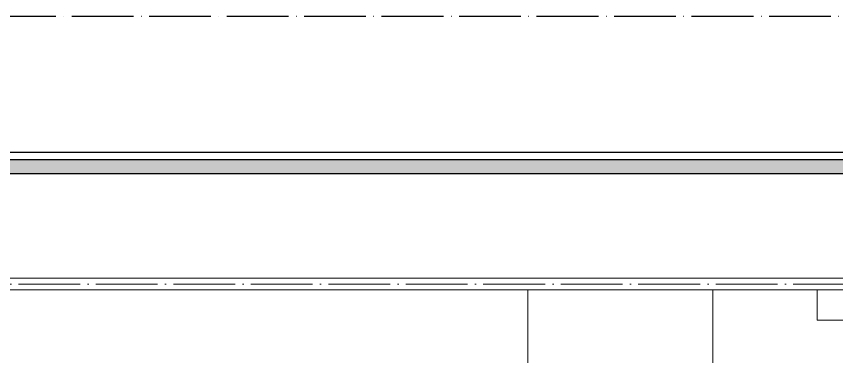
# Model space of a CAD drawing. Header units: millimetres. Extents: x 56222 to 3066687, y -650199 to -121287.
# Drawn here: x 147504.8 to 147823.4, y -178682.9 to -178550.5 of the extents above; entities that cross this region are included whole.
import ezdxf

# ---------------------------------------------------------------- set-up
doc = ezdxf.new("R2010")
doc.units = ezdxf.units.MM
doc.header["$MEASUREMENT"] = 0
doc.linetypes.add('ACAD_ISO04W100', pattern=[30, 24, -3, 0, -3])
for name, color, linetype, lineweight in [('GROUND FLOOR', 7, 'Continuous', 9), ('NAME PLATE', 7, 'Continuous', 25), ('X_PLOT', 1, 'Continuous', 9), ('XX~SLAB ( BEAM )~ ( DIM )', 7, 'Continuous', 9)]:
    doc.layers.add(name, color=color, linetype=linetype, lineweight=lineweight)

# ---------------------------------------------------------------- blocks, each defined once
blk = doc.blocks.new('LAYOUT FILE')
at = {"layer": 'NAME PLATE', "true_color": 0xd39e00}
h = blk.add_hatch(color=42, dxfattribs=at)
h.paths.add_polyline_path([(3346889.83, -513806.18), (3346889.83, -514260.7), (3347535.56, -514260.7), (3347535.56, -513806.18)])
h.paths.add_polyline_path([(3346894.36, -513810.71), (3347531.03, -513810.71), (3347531.03, -514256.17), (3346894.36, -514256.17)], flags=16)
at = {"layer": 'NAME PLATE', "color": 42, "true_color": 0xd39e00}
for points in [[(3346887.56, -513803.91), (3347537.83, -513803.91), (3347537.83, -514262.96), (3346887.56, -514262.96)], [(3346889.83, -513806.18), (3347535.56, -513806.18), (3347535.56, -514260.7), (3346889.83, -514260.7)], [(3346894.36, -513810.71), (3347531.03, -513810.71), (3347531.03, -514256.17), (3346894.36, -514256.17)]]:
    blk.add_lwpolyline(points, close=True, dxfattribs=at)

msp = doc.modelspace()

# ---------------------------------------------------------------- linework, layer by layer
at = {"layer": 'GROUND FLOOR'}
for p, q in [((147420.6034, -178652.3844), (147920.8534, -178652.3844)), ((147425.1034, -178656.8844), (147920.8534, -178656.8844))]:
    msp.add_line(p, q, dxfattribs=at)
at = {"layer": 'GROUND FLOOR', "color": 1, "linetype": 'ACAD_ISO04W100'}
msp.add_lwpolyline([(147920.8534, -178654.6344), (147422.8534, -178654.6344), (147422.8534, -179117.1344), (147920.8534, -179117.1344)], dxfattribs=at)
at = {"layer": 'X_PLOT', "linetype": 'ACAD_ISO04W100', "lineweight": 30}
msp.add_lwpolyline([(150048.5596, -178550.5417), (147265.6745, -178550.5417), (147265.6745, -179203.5992), (150048.5596, -179203.5992)], close=True, dxfattribs=at)
at = {"layer": 'XX~SLAB ( BEAM )~ ( DIM )'}
for points in [[(147775.3534, -178710.1344), (147703.4735, -178710.1344), (147703.4735, -178656.8844), (147775.3534, -178656.8844)], [(147875.8534, -178656.8844), (147815.8534, -178656.8844), (147815.8534, -178668.6512), (147875.8534, -178668.6512)]]:
    msp.add_lwpolyline(points, close=True, dxfattribs=at)

# ---------------------------------------------------------------- block references
at = {"layer": 'NAME PLATE', "lineweight": 0, "xscale": 1.209046105522275, "yscale": 1.209046105522275, "zscale": 1.209046105522275}
msp.add_blockref('LAYOUT FILE', (-3899213.202, 442609.2149, 0.1256), dxfattribs=at)

doc.saveas('drawing.dxf')
